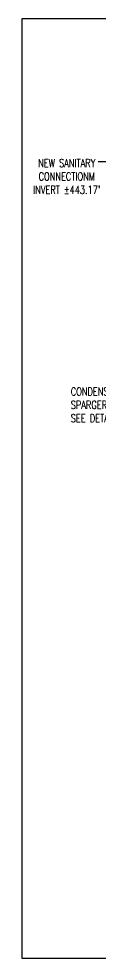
# Model space of a CAD drawing. Header units: inches. Extents: x 414 to 3373, y -413 to 990.
# Drawn here: x 766 to 810, y 187 to 715 of the extents above; entities that cross this region are included whole.
import ezdxf

# ---------------------------------------------------------------- set-up
doc = ezdxf.new("R2010")
doc.units = ezdxf.units.IN
doc.header["$LTSCALE"] = 48
doc.header["$MEASUREMENT"] = 0
doc.layers.get('Defpoints').update_dxf_attribs({"color": 251})
doc.layers.add('MU-NEW-TEXT', color=151, linetype='Continuous')
doc.layers.add('MU-TEXT-LDER', color=254, linetype='Continuous')
doc.styles.add('RomanS', font='romans.shx', dxfattribs={"width": 0.75})
doc.dimstyles.get("Standard").update_dxf_attribs({"dimtxt": 0.09375, "dimasz": 0.09375, "dimexe": 0.0625, "dimexo": 0.0625, "dimgap": 0.03125, "dimtad": 1, "dimdec": 8, "dimzin": 0, "dimdsep": 46, "dimlunit": 4, "dimtxsty": 'RomanS', "dimcen": 0.09, "dimclrd": 254, "dimclre": 254, "dimclrt": 256, "dimadec": 0, "dimazin": 0, "dimtfac": 1, "dimtdec": 8, "dimtofl": 0, "dimtmove": 0, "dimatfit": 3, "dimfxl": 1, "dimtolj": 1, "dimtzin": 0, "dimlwd": -1, "dimlwe": -1, "dimarcsym": 0})

msp = doc.modelspace()

# ---------------------------------------------------------------- linework, layer by layer
at = {"layer": 'Defpoints'}
msp.add_lwpolyline([(765.83503829, 714.59132975), (765.83503829, 186.59132975), (1581.83503829, 186.59132975), (1581.83503829, 714.59132975)], close=True, dxfattribs=at)

# ---------------------------------------------------------------- texts
at = {"layer": 'MU-NEW-TEXT', "char_height": 4.5, "style": 'RomanS'}
for s, insert, width, attachment_point in [("NEW SANITARY\\PCONNECTIONM\\PINVERT ±443.17'", (791.17911121, 635.73737985), 72.254906283, 2), ('CONDENSATE\\PSPARGER\\PSEE DETAIL', (793.43998215, 507.31857416), 44.4454918, 1)]:
    msp.add_mtext(s, dxfattribs=dict(at, insert=insert, width=width, attachment_point=attachment_point))

# ---------------------------------------------------------------- leaders
at = {"layer": 'MU-TEXT-LDER'}
msp.add_leader([(831.83429202, 645.53842584), (813.08596117, 634.13276009), (808.91010531, 634.13276009)], dimstyle='Standard', override={"dimscale": 48, "dimgap": 0.03125, "dimtad": 0, "dimclrd": 0}, dxfattribs=at)

doc.saveas('drawing.dxf')
